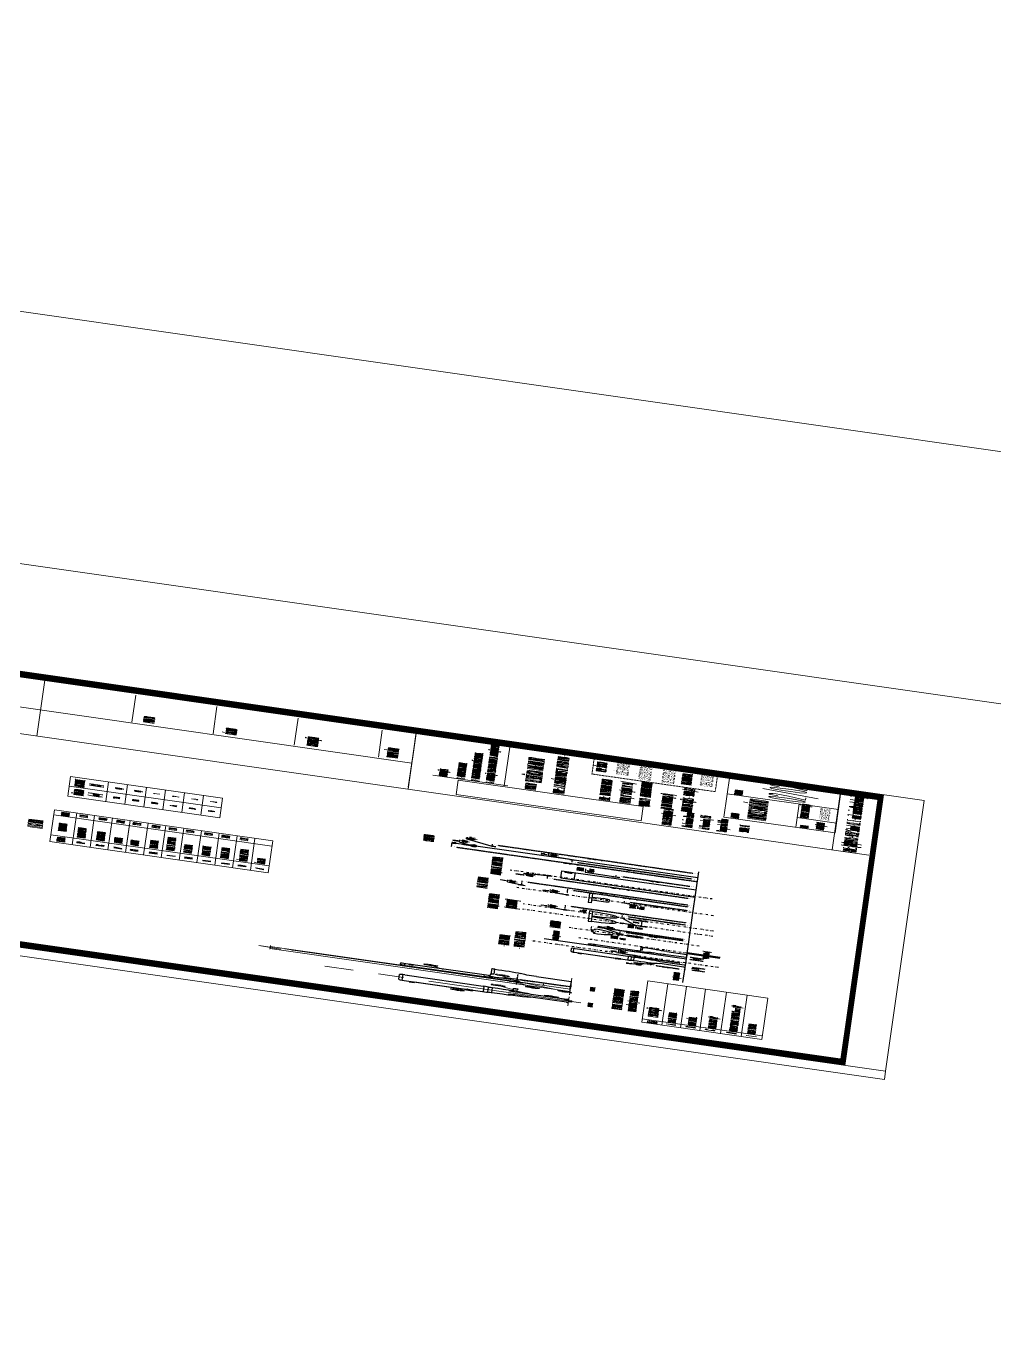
# Model space of a CAD drawing. Header units: millimetres. Extents: x -361192058 to 101130107379, y -14071650034 to 19218552450.
# Drawn here: x -132686 to -131695, y 43445 to 44776 of the extents above; entities that cross this region are included whole.
import ezdxf
from ezdxf.enums import TextEntityAlignment as Align

# ---------------------------------------------------------------- set-up
doc = ezdxf.new("R2010")
doc.units = ezdxf.units.MM
doc.header["$LTSCALE"] = 0.5
for name, pattern in [('CENTER2', [28.575, 19.05, -3.175, 3.175, -3.175]), ('DASHED2', [9.525, 6.35, -3.175]), ('DIVIDE', [1.25, 0.5, -0.25, 0, -0.25, 0, -0.25]), ('HIDDEN2', [0.1875, 0.125, -0.0625])]:
    doc.linetypes.add(name, pattern=pattern)
for name, color, linetype in [('02', 2, 'Continuous'), ('14-04-Texto-04', 3, 'Continuous'), ('BANHO', 7, 'Continuous'), ('CERAMICA', 8, 'Continuous'), ('CERC02', 3, 'Continuous'), ('DETALLHES_HIDRAULICO', 4, 'Continuous'), ('LAYER8', 8, 'Continuous'), ('parede', 2, 'Continuous'), ('PROJEÇÃO', 8, 'HIDDEN2'), ('TEXT', 2, 'Continuous'), ('TEXTO', 3, 'Continuous'), ('TEXTO0', 7, 'Continuous'), ('TEXTO2', 3, 'Continuous'), ('TUBULAÇÃO_HIDRÁULICA projeção', 5, 'DASHED2'), ('TXT_0', 7, 'Continuous'), ('TXT_1', 3, 'Continuous'), ('TXT_2', 6, 'Continuous')]:
    doc.layers.add(name, color=color, linetype=linetype)
doc.styles.add('ADITIVOCAD', font='ROMANS.shx')
doc.styles.add('ROMAND', font='romand', dxfattribs={"height": 0.3})
doc.styles.add('ROMANS', font='romans', dxfattribs={"height": 0.1})
doc.styles.add('SANSSERIF', font='sas_____.pfb', dxfattribs={"height": 1})
doc.styles.get("Standard").update_dxf_attribs({"font": 'txt.shx', "height": 0.12})
doc.dimstyles.get("Standard").update_dxf_attribs({"dimtxt": 0.18, "dimasz": 0.18, "dimexe": 0.18, "dimexo": 0.0625, "dimgap": 0.09, "dimtad": 0, "dimtih": 1, "dimtoh": 1, "dimdec": 4, "dimzin": 0, "dimdsep": 46, "dimtxsty": 'Standard', "dimcen": 0.09, "dimadec": 0, "dimazin": 0, "dimtfac": 1, "dimtdec": 4, "dimtofl": 0, "dimtmove": 2, "dimatfit": 3, "dimfxl": 0, "dimtolj": 1, "dimtzin": 0, "dimarcsym": 0})
picture_1 = doc.add_image_def('image1.jpg', size_in_pixel=(700, 700))

# ---------------------------------------------------------------- blocks, each defined once
blk = doc.blocks.new('ADC_VASO_02L')
for p, q in [((-0.12, 0.9532), (-0.03, 0.9532)), ((-0.15, 0.9232), (-0.15, 0.4832)), ((-0.1492, 0.93), (-0.0008, 0.93)), ((0, 0.9232), (0, 0.4832)), ((-0.6504, 0.4474), (-0.2505, 0.4474)), ((-0.2649, 0.4329), (-0.2525, 0.4453)), ((-0.2384, 0.4512), (-0.0454, 0.4512)), ((-0.1492, 0.4845), (-0.0008, 0.4845)), ((-0.12, 0.4532), (-0.03, 0.4532)), ((-0.2834, 0.43), (-0.6504, 0.43)), ((-0.272, 0.43), (-0.6353, 0.43)), ((-0.5379, 0.1957), (-0.5379, 0)), ((-0.1479, 0), (-0.1479, 0.2)), ((-0.5379, 0), (-0.1479, 0))]:
    blk.add_line(p, q)
blk.add_circle((-0.1113, 0.8931), 0.0125)
for centre, radius, start, end in [((-0.12, 0.9232), 0.03, 90, 180), ((-0.03, 0.9232), 0.03, 0, 90), ((-0.6504, 0.4387), 0.0087, 90, 270), ((-0.2384, 0.4312), 0.02, 90, 135), ((-0.12, 0.4832), 0.03, 180, 270), ((-0.1666, 0.4756), 0.1297, 282.0492, 346.33831), ((-0.0454, 0.4462), 0.005, 346.33831, 90), ((-0.03, 0.4832), 0.03, 270, 0), ((-0.526, 0.3851), 0.1205, 158.1254, 235.66367), ((-0.272, 0.44), 0.01, 270, 315), ((-0.1385, 0.3329), 0.016, 93.80615, 233.89222), ((-0.1929, 0.26), 0.075, 306.8699, 53.1301), ((-0.6379, 0.1957), 0.1, 0, 63.97069)]:
    blk.add_arc(centre, radius, start, end)
blk = doc.blocks.new('ADC_VASO_02F')
for p, q in [((-0.1648, 0.95), (0.1752, 0.95)), ((-0.1948, 0.8917), (-0.2476, 0.8917)), ((-0.2476, 0.8917), (-0.2476, 0.8621)), ((-0.1948, 0.92), (-0.1948, 0.48)), ((-0.1931, 0.93), (0.2035, 0.93)), ((0.2052, 0.92), (0.2052, 0.48)), ((-0.2476, 0.8621), (-0.1948, 0.8621)), ((-0.2231, 0.5805), (-0.2231, 0.8621)), ((-0.1948, 0.475), (0.2052, 0.475)), ((-0.1648, 0.45), (-0.1558, 0.45)), ((-0.1558, 0.45), (0.1662, 0.45)), ((0.1662, 0.45), (0.1752, 0.45)), ((-0.1558, 0.4279), (0.1662, 0.4279)), ((-0.0993, 0.0105), (-0.0898, 0.21)), ((0.1097, 0.0105), (0.1002, 0.21)), ((-0.0893, 0), (0.0997, 0))]:
    blk.add_line(p, q)
blk.add_lwpolyline([(-0.206, 0.5805), (-0.2394, 0.5805), (-0.2394, 0.5354), (-0.206, 0.5354)], close=True)
for centre, radius, start, end in [((-0.1648, 0.92), 0.03, 90, 180), ((0.1752, 0.92), 0.03, 0, 90), ((-0.1648, 0.48), 0.03, 180, 270), ((-0.1547, 0.439), 0.0111, 95.7268, 264.2732), ((0.1651, 0.439), 0.0111, 275.7268, 84.2732), ((0.1752, 0.48), 0.03, 270, 0), ((0.0696, 0.3772), 0.231, 167.31807, 226.37481), ((-0.0591, 0.3772), 0.231, 313.62519, 12.68193), ((-0.0893, 0.01), 0.01, 177.27369, 270), ((0.0997, 0.01), 0.01, 270, 2.72631)]:
    blk.add_arc(centre, radius, start, end)
blk = doc.blocks.new('BOLA')
for p, q in [((-1.44, 0), (1.44, 0)), ((0, -1.44), (0, 1.44))]:
    blk.add_line(p, q)
blk.add_circle((0, 0), 0.452)
blk = doc.blocks.new('*D1224')
at = {"layer": 'Defpoints', "color": 0, "transparency": 16777216}
for p in [(4746.576, 2387.294), (4746.95, 2387.294), (4746.485, 2386.363)]:
    blk.add_point(p, dxfattribs=at)
at = {"layer": 'PROJEÇÃO', "color": 7, "lineweight": -2, "transparency": 16777216}
blk.add_line((4746.95, 2386.423), (4746.95, 2387.234), dxfattribs=at)
at = {"layer": 'PROJEÇÃO', "color": 7, "lineweight": -2, "transparency": 16777216, "xscale": 0.06, "yscale": 0.06, "zscale": 0.06}
for p, rotation in [((4746.95, 2387.294), 90), ((4746.95, 2386.363), 270)]:
    blk.add_blockref('BOLA', p, dxfattribs=dict(at, rotation=rotation))
at = {"layer": 'PROJEÇÃO', "color": 3, "lineweight": 18, "transparency": 16777216, "insert": (4746.69, 2386.829), "char_height": 0.12, "attachment_point": 5, "rotation": 90}
blk.add_mtext('\\A1;.30', dxfattribs=at)
blk = doc.blocks.new('ff')
at = {"layer": 'Defpoints', "color": 0, "linetype": 'ByBlock'}
blk.add_point((23.111, 2.22), dxfattribs=at)
at = {"layer": 'LAYER8', "linetype": 'ByBlock'}
for p, q in [((43.627, 7.955), (42.088, 7.955)), ((42.273, 7.77), (42.273, 0)), ((44.995, 6.66), (45.663, 6.66)), ((45.478, 6.475), (45.478, 0.185)), ((30.792, 5.55), (32.297, 5.55)), ((32.112, 5.365), (32.112, 0.185)), ((35.675, 4.774), (34.67, 4.774)), ((34.887, 4.557), (34.887, 0.217)), ((23.067, 4.07), (24.883, 4.07)), ((24.698, 3.885), (24.698, 0.185)), ((29.96, 4.07), (31.562, 4.07)), ((31.377, 3.885), (31.377, 0.185)), ((43.627, 4.07), (42.917, 4.07)), ((43.102, 3.885), (43.102, 0.185)), ((22.66, 3.454), (22.475, 3.454)), ((22.845, 3.369), (22.845, 3.501)), ((23.863, 3.369), (23.863, 3.501)), ((24.048, 3.454), (24.233, 3.454)), ((16.061, 3.145), (17.762, 3.145)), ((17.577, 0.185), (17.577, 2.96)), ((39.646, 2.604), (40.129, 2.604)), ((16.415, 2.22), (17.241, 2.22)), ((23.333, 2.22), (23.974, 2.22)), ((29.465, 2.22), (29.996, 2.22)), ((39.912, 2.387), (39.912, 0.217)), ((15.638, 1.667), (15.453, 1.667)), ((15.823, 1.998), (15.823, 1.482)), ((16.193, 1.998), (16.193, 1.482)), ((16.378, 1.667), (16.563, 1.667)), ((17.056, 0.185), (17.056, 2.035)), ((20.662, 1.998), (20.662, 1.385)), ((22.845, 1.998), (22.845, 1.385)), ((23.789, 2.035), (23.789, 0.185)), ((29.811, 2.035), (29.811, 0.185)), ((7.956, 1.665), (7.746, 1.665)), ((7.858, 1.665), (7.858, 0.185)), ((20.847, 1.57), (22.66, 1.57)), ((5.419, 1.11), (5.209, 1.11)), ((5.321, 0.925), (5.321, 0.185)), ((5.419, 0), (5.209, 0)), ((5.641, -0.222), (5.641, -0.628)), ((6.748, -0.222), (6.748, -0.628)), ((7.956, 0), (7.746, 0)), ((9.888, -0.111), (9.888, -0.543)), ((10.79, -0.111), (10.79, -0.543)), ((5.826, -0.443), (6.563, -0.443)), ((9.888, -0.45), (10.79, -0.45))]:
    blk.add_line(p, q, dxfattribs=at)
at = {"layer": 'LAYER8'}
for p, q in [((43.915, 7.414), (44.573, 7.712)), ((44.573, 7.712), (45.433, 7.712)), ((43.849, 4.144), (43.849, 7.331)), ((44.773, 6.688), (46.124, 7.486)), ((46.124, 7.486), (46.984, 7.486)), ((44.773, 6.542), (44.773, 6.778)), ((44.655, 6.66), (44.891, 6.66)), ((44.773, 6.66), (44.773, 6.542)), ((31.028, 6.014), (30.598, 5.55)), ((31.028, 6.014), (31.887, 6.014)), ((30.487, 5.55), (30.709, 5.55)), ((30.487, 5.55), (30.709, 5.55)), ((30.598, 5.661), (30.598, 5.439)), ((34.53, 5.523), (35.538, 5.523)), ((35.538, 5.523), (35.935, 4.774)), ((23.302, 4.617), (22.845, 4.07)), ((23.302, 4.617), (24.161, 4.617)), ((29.567, 4.627), (29.177, 4.07)), ((30.426, 4.627), (29.567, 4.627)), ((35.805, 4.774), (36.065, 4.774)), ((35.935, 4.904), (35.935, 4.643)), ((43.849, 4.07), (44.183, 4.83)), ((44.183, 4.83), (45.043, 4.83)), ((35.761, 4.34), (35.761, 0)), ((35.761, 4.34), (38.799, 4.34)), ((38.216, 4.166), (38.432, 4.166)), ((38.799, 4.34), (38.799, 0)), ((43.849, 3.952), (43.849, 4.188)), ((22.734, 4.07), (22.956, 4.07)), ((28.916, 4.07), (29.437, 4.07)), ((29.064, 4.07), (29.286, 4.07)), ((35.761, 3.906), (38.799, 3.906)), ((38.216, 4.079), (38.432, 4.079)), ((43.731, 4.07), (43.967, 4.07)), ((43.849, 0), (43.849, 3.996)), ((31.037, 3.364), (27.313, 3.364)), ((27.313, 3.253), (27.313, 3.364)), ((31.037, 3.253), (31.037, 3.364)), ((39.615, 3.6), (39.386, 2.604)), ((40.952, 3.6), (39.615, 3.6)), ((27.313, 3.253), (31.037, 3.253)), ((28.584, 3.253), (28.584, 2.884)), ((29.766, 3.253), (29.766, 2.884)), ((16.242, 2.22), (17.591, 2.723)), ((17.591, 2.723), (18.451, 2.723)), ((28.769, 2.699), (29.581, 2.699)), ((39.256, 2.604), (39.516, 2.604)), ((39.386, 2.734), (39.386, 2.474)), ((8.535, 2.186), (8.178, 1.665)), ((9.394, 2.186), (8.535, 2.186)), ((15.082, 2.28), (13.942, 2.28)), ((15.831, 2.22), (15.082, 2.28)), ((15.713, 2.22), (15.949, 2.22)), ((16.075, 2.22), (16.311, 2.22)), ((20.442, 1.746), (22.796, 2.22)), ((20.442, 1.746), (20.662, 2.22)), ((20.551, 2.22), (20.773, 2.22)), ((22.734, 2.22), (22.956, 2.22)), ((28.651, 1.78), (29.175, 2.22)), ((29.064, 2.22), (29.286, 2.22)), ((20.442, 1.746), (19.302, 1.746)), ((28.651, 1.78), (27.511, 1.78)), ((4.425, 1.631), (5.285, 1.631)), ((5.285, 1.631), (5.641, 1.11)), ((8.06, 1.665), (8.296, 1.665)), ((5.523, 1.11), (5.759, 1.11)), ((11.228, -0.661), (10.975, -0.53))]:
    blk.add_line(p, q, dxfattribs=at)
at = {"layer": 'LAYER8', "linetype": 'DIVIDE'}
for p, q in [((35.994, -0.546), (35.994, 5.977)), ((29.175, -0.661), (29.175, 5.69)), ((20.662, -0.739), (20.662, 5.408)), ((22.845, -0.739), (22.845, 5.408)), ((8.173, -1.06), (8.173, 4.993)), ((15.823, -0.345), (15.823, 3.881)), ((12.211, -1.06), (12.211, 3.502)), ((15.831, 2.102), (15.831, 2.338)), ((16.193, 2.102), (16.193, 2.338)), ((8.178, 1.547), (8.178, 1.783)), ((5.641, 0.992), (5.641, 1.228))]:
    blk.add_line(p, q, dxfattribs=at)
at = {"layer": 'LAYER8', "color": 2}
blk.add_line((9.888, 4.599), (9.888, 0), dxfattribs=at)
at = {"layer": 'LAYER8', "linetype": 'Continuous'}
for p, q in [((12.026, -1.06), (12.026, 0)), ((12.396, -1.06), (12.396, 0))]:
    blk.add_line(p, q, dxfattribs=at)
at = {"layer": 'LAYER8'}
for points in [[(43.442, 7.238, 0.299855), (43.737, 7.83, -1.127154), (43.96, 7.83, 0.299855), (44.256, 7.238, -0.225434), (43.442, 7.238)], [(44.198, 7.271, -0.188676), (43.507, 7.277)]]:
    blk.add_lwpolyline(points, format="xyb", dxfattribs=at)
at = {"layer": 'LAYER8', "const_width": 0.0555}
blk.add_lwpolyline([(44.745, 6.66, 1), (44.8, 6.66, 1)], format="xyb", close=True, dxfattribs=at)
at = {"layer": 'LAYER8'}
blk.add_lwpolyline([(19.644, 3.285), (19.644, 3.174), (23.863, 3.174), (23.863, 3.285), (19.644, 3.285)], dxfattribs=at)
at = {"layer": 'LAYER8', "color": 2}
blk.add_lwpolyline([(0, 0), (0, 0), (8.057, 0), (29.003, 0), (46.42, 0), (46.42, 0), (46.42, 0)], dxfattribs=at)
at = {"layer": 'LAYER8'}
for centre, radius in [((30.598, 5.55), 0.0495), ((35.935, 4.774), 0.058), ((38.324, 4.123), 0.116), ((22.845, 4.07), 0.0495), ((29.175, 4.07), 0.0495), ((43.849, 4.07), 0.0742), ((39.386, 2.604), 0.0871), ((15.831, 2.22), 0.0773), ((16.193, 2.22), 0.0495), ((20.662, 2.22), 0.0495), ((22.845, 2.22), 0.0495), ((29.175, 2.22), 0.0742), ((8.178, 1.665), 0.0495), ((5.641, 1.11), 0.0495)]:
    blk.add_circle(centre, radius, dxfattribs=at)
for centre, radius, start, end in [((15.398, 5.628), 2.613, 259.8389, 267.4965), ((15.709, 3.207), 0.776, 192.0404, 264.6167), ((15.838, 1.876), 1.269, 64.0686, 115.9314), ((15.966, 3.207), 0.776, 275.3833, 347.9596), ((16.469, 4.114), 1.099, 266.0429, 283.4487), ((20.656, 3.287), 0.907, 187.145, 352.855), ((22.851, 3.287), 0.907, 187.145, 352.855), ((28.769, 2.884), 0.185, 180, 270), ((29.581, 2.884), 0.185, 270, 0), ((15.837, -11.031), 13.467, 89.1423, 90.8577)]:
    blk.add_arc(centre, radius, start, end, dxfattribs=at)
at = {"layer": 'LAYER8', "linetype": 'ByBlock'}
for points in [[(42.242, 7.77), (42.304, 7.77), (42.273, 7.955)], [(45.447, 6.475), (45.508, 6.475), (45.478, 6.66)], [(32.081, 5.365), (32.143, 5.365), (32.112, 5.55)], [(34.851, 4.557), (34.923, 4.557), (34.887, 4.774)], [(24.667, 3.885), (24.729, 3.885), (24.698, 4.07)], [(31.346, 3.885), (31.408, 3.885), (31.377, 4.07)], [(43.071, 3.885), (43.132, 3.885), (43.102, 4.07)], [(22.66, 3.485), (22.66, 3.423), (22.845, 3.454)], [(24.048, 3.485), (24.048, 3.423), (23.863, 3.454)], [(17.546, 2.96), (17.608, 2.96), (17.577, 3.145)], [(39.876, 2.387), (39.948, 2.387), (39.912, 2.604)], [(17.025, 2.035), (17.087, 2.035), (17.056, 2.22)], [(23.758, 2.035), (23.82, 2.035), (23.789, 2.22)], [(29.78, 2.035), (29.842, 2.035), (29.811, 2.22)], [(15.638, 1.698), (15.638, 1.636), (15.823, 1.667)], [(16.378, 1.698), (16.378, 1.636), (16.193, 1.667)], [(7.827, 1.48), (7.889, 1.48), (7.858, 1.665)], [(20.847, 1.601), (20.847, 1.539), (20.662, 1.57)], [(22.66, 1.601), (22.66, 1.539), (22.845, 1.57)], [(5.29, 0.925), (5.352, 0.925), (5.321, 1.11)], [(5.29, 0.185), (5.352, 0.185), (5.321, 0)], [(7.827, 0.185), (7.889, 0.185), (7.858, 0)], [(17.025, 0.185), (17.087, 0.185), (17.056, 0)], [(17.546, 0.185), (17.608, 0.185), (17.577, 0)], [(23.758, 0.185), (23.82, 0.185), (23.789, 0)], [(24.667, 0.185), (24.729, 0.185), (24.698, 0)], [(29.78, 0.185), (29.842, 0.185), (29.811, 0)], [(31.346, 0.185), (31.408, 0.185), (31.377, 0)], [(32.081, 0.185), (32.143, 0.185), (32.112, 0)], [(34.851, 0.217), (34.923, 0.217), (34.887, 0)], [(39.876, 0.217), (39.948, 0.217), (39.912, 0)], [(42.242, 0.185), (42.304, 0.185), (42.273, 0)], [(43.071, 0.185), (43.132, 0.185), (43.102, 0)], [(45.447, 0.185), (45.508, 0.185), (45.478, 0)], [(5.826, -0.412), (5.826, -0.474), (5.641, -0.443)], [(6.563, -0.412), (6.563, -0.474), (6.748, -0.443)], [(10.073, -0.42), (10.073, -0.481), (9.888, -0.45)], [(10.605, -0.42), (10.605, -0.481), (10.79, -0.45)]]:
    blk.add_solid(points, dxfattribs=at)
at = {"layer": 'LAYER8'}
for name, p, xscale, yscale, zscale in [('ADC_VASO_02F', (6.751, 0), 3.877553874640228, 3.877553874640228, 3.877553874640228), ('ADC_VASO_02L', (9.888, 0), -3.332121700982782, 3.332121700982789, 3.332121700982412)]:
    blk.add_blockref(name, p, dxfattribs=dict(at, xscale=xscale, yscale=yscale, zscale=zscale))
at = {"layer": 'CERC02', "style": 'ROMANS'}
for s, height, p in [('CH', 0.185, (44.735, 7.933)), ('%%C1/2"', 0.185, (44.735, 7.642)), ('RG', 0.185, (46.287, 7.522)), ('%%C3/4"', 0.185, (46.287, 7.416)), ('%%C1/2"', 0.185, (31.065, 5.951)), ('FI', 0.185, (31.342, 6.241)), ('%%C3/4"', 0.217, (34.574, 5.449)), ('ML', 0.217, (34.574, 5.789)), ('RP', 0.185, (44.403, 5.07)), ('TL', 0.185, (23.339, 4.843)), ('%%C3/4"', 0.185, (23.339, 4.553)), ('PIA', 0.185, (29.49, 4.854)), ('%%C3/4"', 0.185, (29.595, 4.563)), ('%%C3/4"', 0.185, (44.25, 4.761)), ('PAREDE C/ACABAMENTO', 0.18501, (9.991, 4.323)), ('ESGOTO', 0.217, (39.784, 3.872)), ('%%C75mm', 0.217, (39.853, 3.538)), ('LV', 0.185, (17.753, 2.944)), ('%%C1/2"', 0.185, (17.753, 2.654)), ('CA', 0.185, (8.561, 2.429)), ('%%C1/2"', 0.185, (8.561, 2.139)), ('ESGOTO', 0.185, (13.905, 2.488)), ('%%C40', 0.185, (13.964, 2.204)), ('DC', 0.185, (4.451, 1.874)), ('ESGOTO', 0.185, (19.275, 1.995)), ('%%C40', 0.185, (19.334, 1.711)), ('ESGOTO', 0.185, (27.485, 2.029)), ('%%C50mm', 0.185, (27.543, 1.745)), ('%%C1/2"', 0.185, (4.451, 1.584)), ('PISO C/ACABAMENTO', 0.18501, (0.444, 0.327)), ('ESGOTO(%%c100mm)', 0.18501, (11.253, -0.522))]:
    blk.add_text(s, height=height, dxfattribs=at).set_placement(p, align=Align.TOP_LEFT)
at = {"layer": 'LAYER8', "linetype": 'ByBlock', "style": 'ROMANS'}
for s, height, p in [('2.20', 0.185, (42.088, 4.07)), ('1.80', 0.185, (45.293, 3.33)), ('1.50', 0.185, (31.927, 2.775)), ('1.10', 0.217, (34.67, 2.387)), ('1.10', 0.185, (24.513, 2.035)), ('1.10', 0.185, (31.192, 2.035)), ('1.10', 0.185, (42.917, 2.035)), ('.85', 0.185, (17.392, 1.573)), ('.60', 0.185, (16.871, 1.11)), ('.60', 0.185, (29.626, 1.11)), ('.60', 0.217, (39.695, 1.302)), ('.45', 0.185, (7.73, 0.887)), ('.30', 0.185, (5.193, 0.555))]:
    blk.add_text(s, height=height, rotation=90, dxfattribs=at).set_placement(p, align=Align.MIDDLE_CENTER)
for s, p in [('.275', (23.354, 3.485)), ('.10', (16.008, 1.826)), ('.59', (21.754, 1.755)), ('.30', (6.195, -0.308))]:
    blk.add_text(s, height=0.185, dxfattribs=at).set_placement(p, align=Align.MIDDLE_CENTER)
blk.add_text('.45 - .60', height=0.185, rotation=90, dxfattribs=at).set_placement((23.604, 1.11), align=Align.MIDDLE)
blk.add_text('.28', height=0.185, dxfattribs=at).set_placement((10.325, -0.309), align=Align.MIDDLE)
at = {"layer": 'TEXT', "style": 'ROMANS'}
for s, height, p in [('CHUVEIRO', 0.333, (43.052, 8.868)), ('PIA DE COZINHA', 0.33301, (27.043, 6.965)), ('TANQUE LAVAR ROUPA ', 0.33301, (19.193, 6.535)), ('MAQUINA DE LAVAR ROUPA', 0.33301, (33.343, 6.593)), ('- DUCHA MANUAL', 0.33301, (4.236, 6.021)), ('(DECORALITA)', 0.33301, (20.34, 5.944)), ('- VALVULA DE DESCARGA', 0.33301, (4.236, 5.525)), ('LAVATORIO', 0.333, (14.929, 4.471))]:
    blk.add_text(s, height=height, dxfattribs=at).set_placement(p, align=Align.TOP_LEFT)
blk = doc.blocks.new('APROVADO QUADRA 21.2 MBVII')
at = {"lineweight": 18}
for p, q in [((4762.66, 2391.796), (4762.66, 2395.592)), ((4769.863, 2395.592), (4762.66, 2395.592)), ((4764.21, 2391.796), (4764.21, 2395.592)), ((4768.7, 2391.796), (4768.7, 2395.592)), ((4769.865, 2391.796), (4769.865, 2395.592)), ((4769.863, 2395.204), (4762.66, 2395.204)), ((4769.863, 2394.894), (4762.66, 2394.894)), ((4769.863, 2394.585), (4762.66, 2394.585)), ((4768.972, 2394.275), (4762.66, 2394.275)), ((4769.863, 2394.275), (4762.66, 2394.275)), ((4769.863, 2393.965), (4762.66, 2393.965)), ((4769.863, 2393.655), (4762.66, 2393.655)), ((4769.863, 2393.345), (4762.66, 2393.345)), ((4769.848, 2393.035), (4762.66, 2393.035)), ((4769.863, 2392.725), (4762.66, 2392.725)), ((4769.863, 2392.415), (4762.66, 2392.415)), ((4769.865, 2392.106), (4762.66, 2392.106)), ((4769.865, 2391.796), (4762.66, 2391.796))]:
    blk.add_line(p, q, dxfattribs=at)
at = {"color": 8, "lineweight": 18}
for p, q in [((4775.515, 2395.399), (4775.515, 2392.757)), ((4773.314, 2394.738), (4777.717, 2394.738)), ((4773.314, 2394.408), (4777.717, 2394.408)), ((4773.314, 2394.078), (4777.717, 2394.078)), ((4773.314, 2393.747), (4777.717, 2393.747)), ((4773.314, 2393.417), (4777.717, 2393.417)), ((4773.314, 2393.087), (4777.717, 2393.087))]:
    blk.add_line(p, q, dxfattribs=at)
at = {"lineweight": 18}
blk.add_lwpolyline([(4623.377, 2512.921), (4823.292, 2512.921), (4823.292, 2355.028), (4623.377, 2355.028)], close=True, dxfattribs=at)
at = {"layer": '02', "lineweight": 18}
for p, q in [((4785.597, 2402.162), (4785.597, 2381.599)), ((4741.42, 2382.974), (4750.751, 2382.974))]:
    blk.add_line(p, q, dxfattribs=at)
for points in [[(3832.405, 2546.758), (4879.047, 2546.758), (4879.047, 1896.138), (3832.405, 1896.138)], [(4738.272, 2380.787), (4799.472, 2380.787), (4799.472, 2425.337), (4738.272, 2425.337)]]:
    blk.add_lwpolyline(points, close=True, dxfattribs=at)
at = {"layer": '02', "lineweight": 18, "const_width": 0.1}
blk.add_lwpolyline([(4739.022, 2381.537), (4798.722, 2381.537), (4798.722, 2424.587), (4739.022, 2424.587)], close=True, dxfattribs=at)
at = {"layer": '02', "lineweight": 18}
blk.add_lwpolyline([(4738.272, 2380.787), (4736.397, 2380.787), (4736.397, 2400.287), (4738.272, 2402.162), (4739.022, 2402.162)], dxfattribs=at)
at = {"layer": '02', "color": 4, "linetype": 'HIDDEN2', "lineweight": 18}
blk.add_lwpolyline([(4794.775, 2386.517), (4798.34, 2386.517), (4798.34, 2384.372), (4794.775, 2384.372)], close=True, dxfattribs=at)
at = {"layer": '14-04-Texto-04', "lineweight": 18}
for p, q in [((4791.499, 2402.162), (4791.499, 2389.615)), ((4791.499, 2389.615), (4791.499, 2400.549)), ((4794.702, 2384.163), (4794.702, 2382.229))]:
    blk.add_line(p, q, dxfattribs=at)
at = {"layer": 'BANHO', "lineweight": 18}
blk.add_line((4744.397, 2389.165), (4744.397, 2389.103), dxfattribs=at)
at = {"layer": 'CERAMICA', "lineweight": 18}
for p, q in [((4786.023, 2389.615), (4798.722, 2389.615)), ((4789.504, 2389.228), (4789.504, 2387.92)), ((4789.4, 2387.982), (4798.68, 2387.982)), ((4791.632, 2382.229), (4791.632, 2382.914))]:
    blk.add_line(p, q, dxfattribs=at)
at = {"layer": 'CERC02', "lineweight": 18}
for p, q in [((4785.597, 2396.071), (4798.722, 2396.071)), ((4791.703, 2394.488), (4797.812, 2394.488)), ((4791.703, 2393.075), (4797.812, 2393.075)), ((4791.703, 2391.661), (4797.812, 2391.661)), ((4791.719, 2390.198), (4797.812, 2390.198)), ((4785.597, 2389.615), (4798.458, 2389.615)), ((4785.597, 2389.615), (4798.452, 2389.615)), ((4785.597, 2389.615), (4798.452, 2389.615)), ((4785.597, 2389.615), (4798.722, 2389.615)), ((4785.597, 2389.615), (4798.716, 2389.615)), ((4789.437, 2384.163), (4798.717, 2384.163)), ((4789.437, 2382.229), (4789.437, 2384.163)), ((4789.437, 2382.914), (4794.702, 2382.914)), ((4785.597, 2382.236), (4798.722, 2382.236)), ((4798.717, 2382.229), (4789.437, 2382.229))]:
    blk.add_line(p, q, dxfattribs=at)
at = {"layer": 'DETALLHES_HIDRAULICO', "lineweight": 18}
for p, q in [((4746.301, 2391.189), (4746.301, 2387.415)), ((4746.378, 2391.189), (4746.378, 2387.415)), ((4746.692, 2387.747), (4746.692, 2387.721)), ((4746.692, 2387.747), (4746.789, 2387.747)), ((4746.692, 2387.721), (4746.789, 2387.721)), ((4746.7, 2387.632), (4746.7, 2387.698)), ((4746.7, 2387.698), (4746.781, 2387.698)), ((4746.779, 2387.77), (4746.701, 2387.77)), ((4746.707, 2387.747), (4746.707, 2387.77)), ((4746.707, 2387.76), (4746.774, 2387.77)), ((4746.707, 2387.754), (4746.774, 2387.763)), ((4746.707, 2387.747), (4746.774, 2387.756)), ((4746.707, 2387.698), (4746.707, 2387.721)), ((4746.707, 2387.712), (4746.774, 2387.721)), ((4746.707, 2387.706), (4746.774, 2387.715)), ((4746.707, 2387.699), (4746.774, 2387.708)), ((4746.716, 2387.632), (4746.716, 2387.698)), ((4746.731, 2387.632), (4746.731, 2387.698)), ((4746.747, 2387.632), (4746.747, 2387.698)), ((4746.762, 2387.632), (4746.762, 2387.698)), ((4746.774, 2387.747), (4746.774, 2387.77)), ((4746.774, 2387.698), (4746.774, 2387.721)), ((4746.781, 2387.632), (4746.781, 2387.698)), ((4746.789, 2387.747), (4746.789, 2387.721)), ((4746.7, 2387.632), (4746.72, 2387.606)), ((4746.7, 2387.632), (4746.781, 2387.632)), ((4746.72, 2387.606), (4746.761, 2387.606)), ((4746.781, 2387.632), (4746.761, 2387.606)), ((4743.452, 2386.392), (4743.501, 2387.295)), ((4744.1, 2386.392), (4744.052, 2387.295)), ((4744.824, 2387.325), (4744.457, 2387.325)), ((4744.824, 2387.263), (4744.457, 2387.263)), ((4746.388, 2387.333), (4746.46, 2387.333)), ((4746.388, 2387.255), (4746.46, 2387.255)), ((4746.46, 2387.333), (4746.46, 2387.255)), ((4746.482, 2387.328), (4746.46, 2387.328)), ((4746.469, 2387.261), (4746.46, 2387.328)), ((4746.482, 2387.261), (4746.46, 2387.261)), ((4746.475, 2387.261), (4746.466, 2387.328)), ((4746.482, 2387.261), (4746.473, 2387.328)), ((4746.482, 2387.342), (4746.508, 2387.342)), ((4746.482, 2387.246), (4746.482, 2387.342)), ((4746.482, 2387.246), (4746.508, 2387.246)), ((4746.508, 2387.246), (4746.508, 2387.342)), ((4746.531, 2387.328), (4746.508, 2387.328)), ((4746.517, 2387.261), (4746.508, 2387.328)), ((4746.531, 2387.261), (4746.508, 2387.261)), ((4746.523, 2387.261), (4746.514, 2387.328)), ((4746.53, 2387.261), (4746.521, 2387.328)), ((4746.597, 2387.335), (4746.531, 2387.335)), ((4746.531, 2387.254), (4746.531, 2387.335)), ((4746.597, 2387.316), (4746.531, 2387.316)), ((4746.597, 2387.301), (4746.531, 2387.301)), ((4746.597, 2387.285), (4746.531, 2387.285)), ((4746.597, 2387.27), (4746.531, 2387.27)), ((4746.597, 2387.254), (4746.531, 2387.254)), ((4746.597, 2387.335), (4746.623, 2387.315)), ((4746.597, 2387.254), (4746.597, 2387.335)), ((4746.597, 2387.254), (4746.623, 2387.274)), ((4746.623, 2387.274), (4746.623, 2387.315)), ((4743.483, 2386.366), (4743.621, 2386.366)), ((4743.621, 2386.366), (4743.621, 2386.304)), ((4743.621, 2386.304), (4743.931, 2386.304)), ((4743.931, 2386.366), (4744.069, 2386.366)), ((4743.931, 2386.366), (4743.931, 2386.304))]:
    blk.add_line(p, q, dxfattribs=at)
blk.add_lwpolyline([(4746.282, 2387.409, -0.414214), (4746.289, 2387.415), (4746.391, 2387.415, -0.414214), (4746.397, 2387.409), (4746.397, 2387.407, -0.414214), (4746.391, 2387.401), (4746.289, 2387.401, -0.414214), (4746.282, 2387.407)], format="xyb", close=True, dxfattribs=at)
for points in [[(4746.388, 2387.401), (4746.388, 2387.351, -0.414214), (4746.38, 2387.343), (4746.299, 2387.343, -0.414214), (4746.292, 2387.351), (4746.292, 2387.401)], [(4746.388, 2387.255), (4746.388, 2387.333, -0.414214)]]:
    blk.add_lwpolyline(points, format="xyb", dxfattribs=at)
for radius in [0.049, 0.0388]:
    blk.add_circle((4744.824, 2387.294), radius, dxfattribs=at)
for centre, radius, start, end in [((4746.322, 2391.184), 0.0217, 32.2558, 167.6379), ((4746.352, 2391.174), 0.0303, 28.3273, 120.3701), ((4746.363, 2391.209), 0.0262, 212.2558, 306.9595), ((4744.457, 2387.512), 0.186, 203.5864, 270), ((4746.403, 2387.55), 0.322, 313.2074, 10.0893), ((4746.424, 2387.551), 0.342, 305.6158, 9.2432), ((4743.397, 2387.308), 0.104, 352.5883, 71.5643), ((4744.155, 2387.308), 0.104, 108.4357, 187.4117), ((4744.457, 2387.512), 0.248, 220.7377, 270), ((4744.788, 2387.294), 0.0471, 318.8368, 41.1632), ((4746.392, 2387.351), 0.0911, 184.9011, 267.6161), ((4746.388, 2387.341), 0.01, 166.9833, 268.3174), ((4743.483, 2386.397), 0.031, 177.2737, 270), ((4744.069, 2386.397), 0.031, 270, 2.7263)]:
    blk.add_arc(centre, radius, start, end, dxfattribs=at)
at = {"layer": 'TUBULAÇÃO_HIDRÁULICA projeção', "lineweight": 18}
blk.add_line((4746.827, 2387.826), (4746.827, 2387.826), dxfattribs=at)
at = {"layer": 'TXT_0', "linetype": 'CENTER2', "lineweight": 18}
for p, q in [((4746.34, 2391.326), (4746.34, 2387.105)), ((4743.776, 2386.147), (4743.776, 2390.6)), ((4746.542, 2387.294), (4746.162, 2387.294))]:
    blk.add_line(p, q, dxfattribs=at)
at = {"layer": 'TXT_0', "lineweight": 18}
for p, q in [((4746.867, 2388.587), (4747.259, 2388.751)), ((4743.251, 2388.112), (4742.863, 2388.245)), ((4744.554, 2387.322), (4744.912, 2387.536)), ((4746.803, 2387.428), (4747.25, 2387.554)), ((4746.335, 2387.32), (4745.831, 2387.066)), ((4746.479, 2387.251), (4745.891, 2386.548)), ((4743.808, 2386.317), (4744.162, 2386.59)), ((4741.42, 2384.388), (4750.751, 2384.388)), ((4741.42, 2384.054), (4750.751, 2384.054)), ((4741.42, 2383.694), (4750.751, 2383.694)), ((4741.42, 2383.334), (4750.751, 2383.334))]:
    blk.add_line(p, q, dxfattribs=at)
at = {"layer": 'TXT_0', "linetype": 'CENTER2', "lineweight": 18}
blk.add_lwpolyline([(4745.81, 2391.581), (4746.191, 2391.581), (4746.191, 2391.397), (4746.281, 2391.777), (4746.281, 2391.581), (4746.648, 2391.581)], dxfattribs=at)
at = {"layer": 'TXT_0', "lineweight": 18, "const_width": 0.0207}
for points in [[(4746.857, 2388.587, 1), (4746.878, 2388.587, 1)], [(4743.261, 2388.112, -1), (4743.241, 2388.112, -1)], [(4746.813, 2387.428, -1), (4746.793, 2387.428, -1)], [(4744.571, 2387.332, 1), (4744.551, 2387.332, 1)], [(4746.325, 2387.32, 1), (4746.346, 2387.32, 1)], [(4746.469, 2387.251, 1), (4746.489, 2387.251, 1)], [(4743.798, 2386.317, 1), (4743.818, 2386.317, 1)]]:
    blk.add_lwpolyline(points, format="xyb", close=True, dxfattribs=at)
at = {"layer": 'TXT_0', "lineweight": 18}
for centre in [(4747.374, 2388.799), (4742.746, 2388.286), (4745.018, 2387.6), (4747.375, 2387.554), (4745.65, 2387.01), (4744.261, 2386.665), (4745.742, 2386.452)]:
    blk.add_circle(centre, 0.124, dxfattribs=at)
at = {"layer": 'TXT_1', "lineweight": 18}
for p, q in [((4773.314, 2395.399), (4777.717, 2395.399)), ((4773.314, 2395.399), (4773.314, 2392.757)), ((4777.717, 2395.399), (4777.717, 2392.757)), ((4773.314, 2392.757), (4777.717, 2392.757)), ((4745.973, 2391.581), (4745.973, 2386.364)), ((4746.438, 2391.581), (4746.438, 2386.364))]:
    blk.add_line(p, q, dxfattribs=at)
at = {"layer": 'TXT_2', "lineweight": 18}
for p, q in [((4744.733, 2386.363), (4742.721, 2386.363)), ((4745.198, 2386.364), (4748.97, 2386.364)), ((4741.42, 2385.062), (4750.751, 2385.062)), ((4741.42, 2382.974), (4741.42, 2385.062)), ((4742.185, 2382.974), (4742.185, 2385.062)), ((4750.751, 2382.974), (4750.751, 2385.062)), ((4741.42, 2384.711), (4750.751, 2384.711))]:
    blk.add_line(p, q, dxfattribs=at)
at = {"layer": 'BANHO', "lineweight": 18, "yscale": 3.101723407877278}
for name, p, xscale, zscale in [('ADC_VASO_02F', (4743.76, 2386.363), 3.101723407877278, 3.101723407877278), ('ADC_VASO_02L', (4746.508, 2386.364), -3.101723407877278, 3.101723407877339)]:
    blk.add_blockref(name, p, dxfattribs=dict(at, xscale=xscale, zscale=zscale))
at = {"layer": 'PROJEÇÃO', "lineweight": 18, "xscale": 0.5382392496831386, "yscale": 0.5382392496831386, "zscale": 0.5382392496831386}
blk.add_blockref('ff', (4751.546, 2384.457), dxfattribs=at)
at = {"color": 3, "lineweight": 18, "style": 'ROMANS'}
for s, height, p in [('LEGENDA', 0.1394, (4762.947, 2395.479)), ('DISCRIMINACAO', 0.13944, (4765.375, 2395.479)), ('ALTURA', 0.1394, (4768.796, 2395.465)), ('RP ', 0.1394, (4763.23, 2395.131)), ('REGISTRO PRESSAO', 0.13944, (4764.49, 2395.139)), ('1.10', 0.1394, (4769.049, 2395.147)), ('RG', 0.1394, (4763.232, 2394.798)), ('REGISTRO GAVETA', 0.13944, (4764.473, 2394.806)), ('1.80', 0.1394, (4769.032, 2394.814)), ('LV', 0.1394, (4763.244, 2394.49)), ('LAVATORIO', 0.1394, (4764.49, 2394.498)), ('0.60', 0.1394, (4769.049, 2394.506)), ('CH', 0.1394, (4763.244, 2394.206)), ('CHUVEIRO', 0.1394, (4764.49, 2394.214)), ('2.20', 0.1394, (4769.049, 2394.222)), ('DM', 0.1394, (4763.244, 2393.873)), ('DUCHA MANUAL', 0.13944, (4764.49, 2393.881)), ('0.30', 0.1394, (4769.049, 2393.889)), ('TL', 0.1394, (4763.24, 2393.56)), ('TANQUE DE LAVAR ROUPA', 0.13944, (4764.49, 2393.59)), ('1.10', 0.1394, (4769.049, 2393.598)), ('PIA', 0.1394, (4763.24, 2393.259)), ('PIA DE COZINHA', 0.13944, (4764.49, 2393.289)), ('1.10', 0.1394, (4769.049, 2393.297)), ('FI', 0.1394, (4763.24, 2392.941)), ('FILTRO DE PAREDE', 0.13944, (4764.49, 2392.971)), ('1.50', 0.1394, (4769.049, 2392.979)), ('TJ', 0.1394, (4763.215, 2392.616)), ('TORNEIRA DE JARDIM', 0.13944, (4764.465, 2392.646)), ('0.30', 0.1394, (4769.064, 2392.678)), ('VÁLVULA DE DESCARGA', 0.13944, (4764.465, 2392.322)), ('1.10', 0.1394, (4769.051, 2392.359)), ('VD', 0.1394, (4763.2, 2392.329)), ('AF', 0.1394, (4763.2, 2392.019)), ('ÁGUA FRIA', 0.1394, (4764.465, 2392.012))]:
    blk.add_text(s, height=height, dxfattribs=at).set_placement(p, align=Align.TOP_LEFT)
at = {"color": 2, "linetype": 'Continuous', "lineweight": 18, "style": 'ROMANS'}
for s, height, p in [('DIÂMETRO', 0.1651, (4774.429, 2395.135)), ('DECLIVIDADE', 0.16513, (4776.533, 2395.144)), ('(cm)', 0.1651, (4774.418, 2394.862)), ('(%)', 0.1651, (4776.556, 2394.862))]:
    blk.add_text(s, height=height, dxfattribs=at).set_placement(p, align=Align.CENTER)
at = {"linetype": 'Continuous', "lineweight": 18, "style": 'ROMANS'}
for s, height, p in [('200', 0.1101, (4774.463, 2394.509)), ('0,7', 0.1101, (4776.597, 2394.496)), ('150', 0.1101, (4774.463, 2394.178)), ('0,7', 0.1101, (4776.597, 2394.166)), ('100', 0.1101, (4774.463, 2393.848)), ('1', 0.11, (4776.597, 2393.836)), ('75', 0.1101, (4774.463, 2393.518)), ('2', 0.11, (4776.597, 2393.506)), ('50', 0.1101, (4774.463, 2393.188)), ('3', 0.11, (4776.597, 2393.175)), ('40', 0.1101, (4774.463, 2392.857)), ('3', 0.11, (4776.597, 2392.845))]:
    blk.add_text(s, height=height, dxfattribs=at).set_placement(p, align=Align.CENTER)
at = {"color": 0, "lineweight": 13, "flags": 8}
for p in [(4700.725, 2280.113), (4699.574, 2277.896), (4702.355, 2276.195), (4703.672, 2274.085), (4699.844, 2272.219), (4703.049, 2270.137), (4703.088, 2267.98), (4700.652, 2261.522), (4700.701, 2257.159)]:
    blk.add_attdef('NIVEL', p, '', height=0.075, dxfattribs=at)
for rotation, width, p in [(90, 0.8, (4700.821, 2275.752)), (270, 0.6, (4703.844, 2274.902)), (90, 0.8, (4701.557, 2268.502)), (180, 0.6, (4651.182, 2236.193))]:
    blk.add_attdef('$PORTA', text='', height=0.09, rotation=rotation, dxfattribs=dict(at, width=width)).set_placement(p, align=Align.MIDDLE)
for p in [(4654.176, 2240.463), (4648.499, 2240.192), (4633.439, 2239.336), (4637.801, 2239.384), (4656.392, 2239.312), (4652.475, 2237.682), (4644.26, 2236.949), (4646.417, 2236.988), (4650.365, 2236.365)]:
    blk.add_attdef('NIVEL', p, '', height=0.075, rotation=270, dxfattribs=at)
at = {"color": 0, "lineweight": 13, "width": 0.8, "flags": 8}
for p in [(4652.032, 2239.216), (4644.782, 2238.479)]:
    blk.add_attdef('$PORTA', text='', height=0.09, dxfattribs=at).set_placement(p, align=Align.MIDDLE)
at = {"layer": 'parede', "lineweight": 18, "style": 'ROMANS'}
blk.add_text('RESIDÊNCIA UNIFAMILIAR', height=0.27531, dxfattribs=at).set_placement((4791.128, 2387.633), align=Align.TOP_LEFT)
at = {"layer": 'TEXT', "lineweight": 18}
for s, height, style, p in [('LEGENDA', 0.251, 'ROMANS', (4765.274, 2396.009, 24.318)), ('JOSÉ RANIERE  ', 0.21833, 'SANSSERIF', (4795.448, 2386.11)), ('CUSTÓDIO PONTES ', 0.21833, 'SANSSERIF', (4795.118, 2385.717)), ('DE AZEVEDO FILHO', 0.21833, 'SANSSERIF', (4795.139, 2385.31)), ('CREA 327103', 0.21833, 'SANSSERIF', (4795.625, 2384.651)), ('LIVIA MONTEIRO', 0.1768, 'SANSSERIF', (4791.987, 2382.535))]:
    blk.add_text(s, height=height, dxfattribs=dict(at, style=style)).set_placement(p, align=Align.TOP_LEFT)
at = {"layer": 'TEXTO', "lineweight": 18, "style": 'ROMANS'}
for s, height, p in [('PROP.: J. R. CUSTÓDIO PONTES DE AZEVEDO FILHO - ME', 0.19342, (4789.428, 2387.136)), ('END.:  RUA VEREADOR DOMICIO', 0.18066, (4789.373, 2386.332)), ('PEREIRA, N° 758 (LOTE N° 49/', 0.18066, (4789.405, 2385.975)), ('DA BOA VIZINHANÇA II)', 0.18066, (4789.379, 2385.258)), ('BAIRRO DAS NAÇÕES - SOBRAL/CE', 0.18066, (4789.386, 2384.904))]:
    blk.add_text(s, height=height, dxfattribs=at).set_placement(p, align=Align.TOP_LEFT)
blk.add_text('QUADRA 21- LOTEAMENTO MORADAS ', height=0.18066, dxfattribs=at).set_placement((4789.346, 2385.463))
at = {"layer": 'TEXTO0', "lineweight": 18, "style": 'ADITIVOCAD'}
for s, p in [('CAIXA DE ACOPLADA.', (4742.272, 2384.484)), ('ENGATE FLEXÍVEL.', (4742.268, 2384.133)), ('NIPEL COM ROSCA 1/2"', (4742.273, 2383.781)), ('JOELHO 90%%D SOLDAVEL E COM ROSCA 25mm x 1/2"', (4742.272, 2383.413)), ('TUBO DE DESCARGA.', (4742.28, 2383.099))]:
    blk.add_text(s, height=0.13462, dxfattribs=at).set_placement(p)
at = {"layer": 'TEXTO2', "lineweight": 18, "style": 'ROMANS'}
for s, height, p in [('PROJETO', 0.1885, (4792.075, 2394.292, -0.754)), ('CÁLCULO', 0.1885, (4792.075, 2392.862, -0.754)), ('CONSTRUÇÃO', 0.1885, (4792.075, 2391.447, -0.754)), ('PROPRIETÁRIO', 0.1885, (4792.075, 2390.055, -1.508)), ('OBSERVAÇÕES', 0.1378, (4789.572, 2389.118)), ('1- CONFERIR COTAS NO LOCAL', 0.1378, (4789.605, 2388.811)), ('2- TODOS OS DIREITOS AUTORAIS ESTÃO RESERVADOS.', 0.1378, (4789.6, 2388.56)), ('3- A REPRODUÇÃO  DESTA PRANCHA DEPENDE DA  AUTORIZAÇÃO DO SEU AUTOR', 0.1378, (4789.605, 2388.303)), ('PROJETO', 0.1865, (4789.415, 2387.623)), ('RESP. TÉCNICO', 0.17017, (4795.591, 2386.453)), ('CNPJ:13.366.989/0001-01', 0.16182, (4785.87, 2385.203)), ('ENGENHEIRO CIVIL', 0.17017, (4795.39, 2384.97)), ('SOBRAL-CE', 0.1618, (4786.743, 2383.866)), ('ASSUNTO', 0.1378, (4789.584, 2384.045)), ('HIDROSSANITÁRIO', 0.32059, (4789.874, 2383.76)), ('PRANCHA', 0.1378, (4794.809, 2384.038)), ('02/02', 0.6343, (4795.023, 2383.446)), ('DATA', 0.1378, (4789.584, 2382.836)), ('DESENHO E COLABORAÇÃO', 0.1378, (4791.816, 2382.86)), ('AGOSTO/2017', 0.1378, (4789.688, 2382.565))]:
    blk.add_text(s, height=height, dxfattribs=at).set_placement(p, align=Align.TOP_LEFT)
at = {"layer": 'TEXTO2', "lineweight": 18, "style": 'ROMAND'}
for s, height, p in [('Rua Francisco Bezerra', 0.17525, (4786.027, 2384.767)), ('de Vasconcelos, 156', 0.17525, (4786.124, 2384.474)), ('Campos dos Velhos', 0.17525, (4786.129, 2384.168)), ('FONE: (88)99415-9752 Sobral-CE. E-mail: raniere@construtorajrc.com', 0.22856, (4785.606, 2381.936))]:
    blk.add_text(s, height=height, dxfattribs=at).set_placement(p, align=Align.MIDDLE_LEFT)
at = {"layer": 'TXT_1', "lineweight": 18, "style": 'ADITIVOCAD'}
for s, p in [('A', (4747.374, 2388.799)), ('A', (4742.746, 2388.286)), ('B', (4745.018, 2387.6)), ('B', (4747.375, 2387.554)), ('D', (4745.65, 2387.01)), ('E', (4744.261, 2386.665)), ('C', (4745.742, 2386.452))]:
    blk.add_text(s, height=0.0775, dxfattribs=at).set_placement(p, align=Align.MIDDLE)
for s, height, p in [('VISTA FRONTAL', 0.07754, (4743.161, 2385.943)), ('VISTA LATERAL', 0.07754, (4746.712, 2385.943)), ('ITEM', 0.1683, (4741.463, 2384.8)), ('ESPECIFICAÇÃO', 0.16828, (4742.96, 2384.8)), ('A', 0.168, (4741.748, 2384.474)), ('B', 0.168, (4741.758, 2384.13)), ('C', 0.168, (4741.753, 2383.797)), ('D', 0.168, (4741.755, 2383.425)), ('E', 0.168, (4741.755, 2383.078))]:
    blk.add_text(s, height=height, dxfattribs=at).set_placement(p)
at = {"layer": 'TXT_2', "lineweight": 18, "style": 'ADITIVOCAD'}
for s, height, p in [('DETALHE EXECUTIVO HIDRAULICO', 0.17059, (4743.47, 2385.437)), ('VASO SANITÁRIO C/ CAIXA DE ACOPLADA', 0.13958, (4743.47, 2385.186))]:
    blk.add_text(s, height=height, dxfattribs=at).set_placement(p)
at = {"layer": 'PROJEÇÃO', "lineweight": 18}
dim = blk.add_linear_dim(base=(4746.95, 2387.294), p1=(4746.485, 2386.363), p2=(4746.576, 2387.294), angle=90, text='.30', dimstyle='Standard', override={"dimtxt": 0.12, "dimasz": 0.06, "dimexo": 0.06, "dimgap": 0.2, "dimtad": 1, "dimtih": 0, "dimtoh": 0, "dimdec": 2, "dimzin": 4, "dimblk1": 'BOLA', "dimblk2": 'BOLA', "dimsah": 1, "dimcen": -0.06, "dimse1": 1, "dimse2": 1, "dimclrd": 7, "dimclrt": 3, "dimtdec": 2, "dimtix": 1, "dimtofl": 1, "dimtmove": 2, "dimldrblk": 'BOLA', "dimtzin": 4}, dxfattribs=at)
dim.commit()
dim.dimension.update_dxf_attribs({"geometry": '*D1224', "text_midpoint": (4746.69, 2386.829)})
at = {"layer": '02', "color": 4, "linetype": 'HIDDEN2', "lineweight": 18}
image = blk.add_image(picture_1, insert=(4785.965, 2385.566), size_in_units=(3.215, 3.215), dxfattribs=at)
image.dxf.flags = 7

msp = doc.modelspace()

# ---------------------------------------------------------------- block references
at = {"layer": '02', "color": 0, "lineweight": 30, "xscale": -4.574818403918471, "yscale": -59.40450511825884, "zscale": 4.574818403918471, "rotation": 261.8606972171988}
msp.add_blockref('APROVADO QUADRA 21.2 MBVII', (5129.041, 2225.201), dxfattribs=at)

doc.saveas('drawing.dxf')
